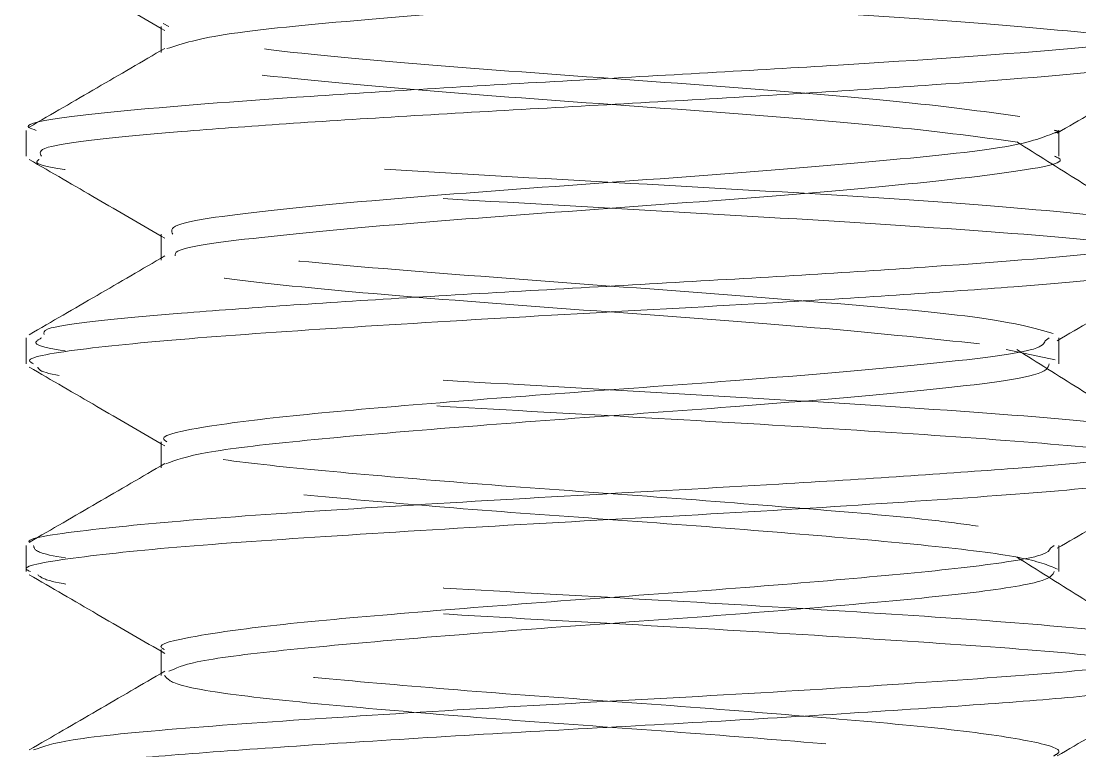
# Model space of a CAD drawing. Header units: millimetres. Extents: x 1522 to 2996, y -37 to 935.
# Drawn here: x 2547.624 to 2549.397, y 742.61 to 743.831 of the extents above; entities that cross this region are included whole.
import ezdxf

# ---------------------------------------------------------------- set-up
doc = ezdxf.new("R2010")
doc.units = ezdxf.units.MM
doc.linetypes.add('HIDDEN', pattern=[1.905, 1.27, -0.635])

# ---------------------------------------------------------------- blocks, each defined once
blk = doc.blocks.new('attachment and clamp x2')
at = {"color": 7, "linetype": 'Continuous', "lineweight": 15}
for p, q in [((1763.5905, 193.1155), (1763.5905, 193.0753)), ((1763.6034, 193.1154), (1763.5937, 193.1205)), ((1763.3647, 192.9416), (1763.3647, 192.8983)), ((1765.0942, 192.8982), (1765.0942, 192.9387)), ((1763.5905, 192.7679), (1763.5905, 192.7277)), ((1763.3647, 192.5941), (1763.3647, 192.5506)), ((1765.0942, 192.5506), (1765.0942, 192.5911)), ((1763.5905, 192.4203), (1763.5905, 192.3801)), ((1763.3647, 192.2464), (1763.3647, 192.2029)), ((1765.0942, 192.203), (1765.0942, 192.2435)), ((1763.5905, 192.0726), (1763.5905, 192.0325))]:
    blk.add_line(p, q, dxfattribs=at)
at = {"color": 7, "linetype": 'HIDDEN', "lineweight": 0}
for p, q in [((1763.5905, 193.1122), (1763.5966, 193.1086)), ((1763.5905, 193.0753), (1763.5905, 193.072)), ((1765.0942, 192.9387), (1765.0942, 192.9417)), ((1763.5905, 192.7646), (1763.5966, 192.761)), ((1763.5905, 192.7277), (1763.5905, 192.7244)), ((1765.0715, 192.5894), (1765.0779, 192.594)), ((1765.0942, 192.5911), (1765.0942, 192.5941)), ((1765.0879, 192.5576), (1765.0059, 192.5749)), ((1763.5905, 192.417), (1763.5966, 192.4134)), ((1763.5905, 192.3801), (1763.5905, 192.3768)), ((1765.0803, 192.2419), (1765.0864, 192.2464)), ((1765.0942, 192.2435), (1765.0942, 192.2464)), ((1763.5905, 192.0694), (1763.5966, 192.0658)), ((1763.5905, 192.0325), (1763.5905, 192.0292))]:
    blk.add_line(p, q, dxfattribs=at)
at = {"color": 7, "linetype": 'Continuous', "lineweight": 15}
for points, knots in [([(1763.3694, 193.2406), (1763.4073, 193.2186), (1763.481, 193.1758), (1763.5547, 193.133), (1763.5905, 193.1122)], [0, 0, 0, 0, 0.51425, 1, 1, 1, 1]), ([(1763.6002, 193.0785), (1763.6264, 193.087), (1763.6798, 193.1042), (1763.9461, 193.1288), (1764.2887, 193.1555), (1764.649, 193.1812), (1764.9338, 193.2068), (1765.0902, 193.2291), (1765.0779, 193.2417), (1765.0739, 193.2458)], [0, 0, 0, 0, 0.147663, 0.301908, 0.458245, 0.613225, 0.768052, 0.924505, 1, 1, 1, 1]), ([(1763.3815, 192.9416), (1763.3763, 192.9433), (1763.3445, 192.9536), (1763.4968, 192.9735), (1763.821, 192.9984), (1764.2743, 193.0252), (1764.7406, 193.0509), (1765.1115, 193.0764), (1765.3148, 193.0987), (1765.2988, 193.1114), (1765.2936, 193.1155)], [0, 0, 0, 0, 0.0295021, 0.1800393, 0.3284165, 0.4787961, 0.6278769, 0.7768112, 0.927302, 1, 1, 1, 1]), ([(1763.5967, 193.0789), (1763.5589, 193.0569), (1763.4832, 193.0129), (1763.4074, 192.969), (1763.3695, 192.947)], [0, 0, 0, 0, 0.499708, 1, 1, 1, 1]), ([(1763.3902, 192.8983), (1763.3874, 192.9032), (1763.3796, 192.9167), (1763.6029, 192.9397), (1763.9876, 192.9656), (1764.4568, 192.9909), (1764.9039, 193.0179), (1765.2098, 193.0429), (1765.3478, 193.0617), (1765.3135, 193.0712), (1765.3104, 193.0721)], [0, 0, 0, 0, 0.087582, 0.237718, 0.387021, 0.535738, 0.686319, 0.834689, 0.984903, 1, 1, 1, 1]), ([(1765.0915, 192.9371), (1765.1292, 192.959), (1765.2046, 193.0028), (1765.28, 193.0466), (1765.3178, 193.0684)], [0, 0, 0, 0, 0.499893, 1, 1, 1, 1]), ([(1763.6101, 192.7678), (1763.6079, 192.7728), (1763.6018, 192.7864), (1763.7738, 192.8093), (1764.0692, 192.8352), (1764.4317, 192.8606), (1764.7691, 192.8875), (1765.0231, 192.9121), (1765.0662, 192.9292), (1765.0871, 192.9375)], [0, 0, 0, 0, 0.090172, 0.244032, 0.397034, 0.549432, 0.70375, 0.855792, 1, 1, 1, 1]), ([(1765.2329, 192.7915), (1765.1979, 192.8133), (1765.1279, 192.857), (1765.0584, 192.9006), (1765.0236, 192.9225)], [0, 0, 0, 0, 0.500047, 1, 1, 1, 1]), ([(1763.6141, 192.7315), (1763.6139, 192.7341), (1763.6128, 192.7453), (1763.7764, 192.7659), (1764.0688, 192.7918), (1764.4306, 192.8171), (1764.7742, 192.8441), (1765.0095, 192.8691), (1765.1156, 192.8879), (1765.0892, 192.8974), (1765.0868, 192.8983)], [0, 0, 0, 0, 0.048616, 0.20518, 0.36087, 0.515946, 0.672976, 0.827688, 0.984333, 1, 1, 1, 1]), ([(1763.3694, 192.893), (1763.4073, 192.871), (1763.481, 192.8282), (1763.5547, 192.7854), (1763.5905, 192.7646)], [0, 0, 0, 0, 0.514252, 1, 1, 1, 1]), ([(1763.3944, 192.5997), (1763.3936, 192.6028), (1763.3909, 192.6145), (1763.6056, 192.6355), (1763.9869, 192.6614), (1764.457, 192.6868), (1764.9039, 192.7138), (1765.2098, 192.7387), (1765.3478, 192.7575), (1765.3135, 192.7671), (1765.3104, 192.7679)], [0, 0, 0, 0, 0.056971, 0.212145, 0.366456, 0.520162, 0.675795, 0.829143, 0.984396, 1, 1, 1, 1]), ([(1763.5967, 192.7313), (1763.5589, 192.7093), (1763.4832, 192.6653), (1763.4074, 192.6214), (1763.3695, 192.5994)], [0, 0, 0, 0, 0.499709, 1, 1, 1, 1]), ([(1763.377, 192.5506), (1763.3735, 192.5524), (1763.3578, 192.5606), (1763.452, 192.5762), (1763.6521, 192.5952), (1763.9454, 192.6148), (1764.2847, 192.6346), (1764.6708, 192.6556), (1765.0395, 192.6799), (1765.291, 192.7035), (1765.2965, 192.7182), (1765.2988, 192.7243)], [0, 0, 0, 0, 0.032854, 0.145887, 0.257678, 0.370012, 0.482679, 0.594155, 0.743726, 0.892826, 1, 1, 1, 1]), ([(1765.0915, 192.5895), (1765.1292, 192.6114), (1765.2046, 192.6552), (1765.28, 192.699), (1765.3178, 192.7208)], [0, 0, 0, 0, 0.499892, 1, 1, 1, 1]), ([(1763.6, 192.4202), (1763.5972, 192.422), (1763.5851, 192.4303), (1763.6576, 192.4458), (1763.8115, 192.4649), (1764.0371, 192.4844), (1764.2979, 192.5043), (1764.5952, 192.5253), (1764.8771, 192.5496), (1765.0633, 192.5716), (1765.0693, 192.5848), (1765.0715, 192.5894)], [0, 0, 0, 0, 0.033827, 0.149952, 0.264796, 0.380199, 0.495948, 0.610466, 0.764129, 0.917305, 1, 1, 1, 1]), ([(1765.2329, 192.4438), (1765.1979, 192.4657), (1765.1279, 192.5093), (1765.0584, 192.553), (1765.0236, 192.5748)], [0, 0, 0, 0, 0.500046, 1, 1, 1, 1]), ([(1763.3694, 192.5453), (1763.4073, 192.5234), (1763.481, 192.4806), (1763.5547, 192.4378), (1763.5905, 192.417)], [0, 0, 0, 0, 0.514251, 1, 1, 1, 1]), ([(1763.5982, 192.3833), (1763.6157, 192.3897), (1763.6515, 192.4026), (1763.8139, 192.4215), (1764.0364, 192.441), (1764.2981, 192.4608), (1764.5949, 192.4818), (1764.8785, 192.5061), (1765.072, 192.5297), (1765.0762, 192.5444), (1765.078, 192.5506)], [0, 0, 0, 0, 0.111607, 0.2278468, 0.3446522, 0.4618072, 0.5777167, 0.7332464, 0.8882832, 1, 1, 1, 1]), ([(1763.3702, 192.2518), (1763.3701, 192.2518), (1763.3616, 192.2583), (1763.4555, 192.2721), (1763.6512, 192.2911), (1763.9457, 192.3106), (1764.2846, 192.3305), (1764.6708, 192.3514), (1765.0395, 192.3758), (1765.291, 192.3993), (1765.2965, 192.414), (1765.2988, 192.4202)], [0, 0, 0, 0, 0.001278, 0.118001, 0.233442, 0.349443, 0.465789, 0.580904, 0.735359, 0.889327, 1, 1, 1, 1]), ([(1763.5967, 192.3837), (1763.5589, 192.3617), (1763.4832, 192.3177), (1763.4074, 192.2738), (1763.3695, 192.2518)], [0, 0, 0, 0, 0.499708, 1, 1, 1, 1]), ([(1763.372, 192.2029), (1763.3696, 192.2039), (1763.3508, 192.2112), (1763.4315, 192.2254), (1763.6139, 192.245), (1763.8972, 192.264), (1764.2313, 192.2843), (1764.5808, 192.3027), (1764.9002, 192.3233), (1765.1491, 192.3416), (1765.3001, 192.3606), (1765.3069, 192.3719), (1765.3099, 192.3767)], [0, 0, 0, 0, 0.015917, 0.12836, 0.240591, 0.352153, 0.465054, 0.576021, 0.689223, 0.800053, 0.913178, 1, 1, 1, 1]), ([(1765.0915, 192.2419), (1765.1292, 192.2638), (1765.2046, 192.3076), (1765.28, 192.3513), (1765.3178, 192.3732)], [0, 0, 0, 0, 0.499893, 1, 1, 1, 1]), ([(1763.5961, 192.0726), (1763.5943, 192.0735), (1763.5798, 192.0808), (1763.6418, 192.095), (1763.7822, 192.1146), (1764, 192.1336), (1764.2569, 192.1539), (1764.5257, 192.1724), (1764.7716, 192.1929), (1764.9618, 192.2113), (1765.072, 192.2287), (1765.0782, 192.2385), (1765.0803, 192.2419)], [0, 0, 0, 0, 0.016424, 0.131919, 0.247194, 0.361779, 0.477747, 0.591719, 0.707996, 0.821827, 0.938025, 1, 1, 1, 1]), ([(1765.2329, 192.0962), (1765.1979, 192.1181), (1765.1279, 192.1617), (1765.0584, 192.2054), (1765.0236, 192.2272)], [0, 0, 0, 0, 0.500047, 1, 1, 1, 1]), ([(1763.6037, 192.0359), (1763.615, 192.0411), (1763.6405, 192.0529), (1763.7854, 192.0712), (1763.9992, 192.0902), (1764.2571, 192.1105), (1764.5257, 192.1289), (1764.7714, 192.1495), (1764.9628, 192.1678), (1765.079, 192.1868), (1765.0842, 192.1981), (1765.0865, 192.203)], [0, 0, 0, 0, 0.092893, 0.209656, 0.32572, 0.443184, 0.558627, 0.676405, 0.791705, 0.909402, 1, 1, 1, 1]), ([(1763.3694, 192.1977), (1763.4073, 192.1758), (1763.481, 192.133), (1763.5547, 192.0902), (1763.5905, 192.0694)], [0, 0, 0, 0, 0.514251, 1, 1, 1, 1]), ([(1763.3769, 191.9043), (1763.3926, 191.9099), (1763.4264, 191.9221), (1763.6179, 191.9408), (1763.8962, 191.9598), (1764.2316, 191.9801), (1764.5808, 191.9985), (1764.9002, 192.0191), (1765.1491, 192.0375), (1765.3001, 192.0564), (1765.3069, 192.0677), (1765.3099, 192.0726)], [0, 0, 0, 0, 0.099594, 0.215529, 0.330772, 0.4474, 0.562029, 0.678967, 0.793455, 0.910313, 1, 1, 1, 1]), ([(1763.5967, 192.0361), (1763.5589, 192.0141), (1763.4832, 191.9701), (1763.4074, 191.9261), (1763.3695, 191.9042)], [0, 0, 0, 0, 0.499708, 1, 1, 1, 1]), ([(1763.4759, 191.8815), (1763.4827, 191.8826), (1763.5207, 191.8886), (1763.6494, 191.8991), (1763.8526, 191.9134), (1764.095, 191.9287), (1764.3532, 191.9429), (1764.6111, 191.9572), (1764.8501, 191.9725), (1765.0542, 191.9866), (1765.2077, 192.001), (1765.304, 192.0159), (1765.313, 192.0249), (1765.3172, 192.0292)], [0, 0, 0, 0, 0.021643, 0.119835, 0.218139, 0.318087, 0.416198, 0.514586, 0.61453, 0.712564, 0.811033, 0.910972, 1, 1, 1, 1]), ([(1765.0915, 191.8943), (1765.1292, 191.9162), (1765.2046, 191.96), (1765.28, 192.0037), (1765.3178, 192.0256)], [0, 0, 0, 0, 0.499893, 1, 1, 1, 1])]:
    blk.add_open_spline(points, degree=3, knots=knots, dxfattribs=at)
at = {"color": 7, "linetype": 'HIDDEN', "lineweight": 0}
for points, knots in [([(1765.2348, 193.0954), (1765.1534, 193.1038), (1764.9898, 193.1208), (1764.5538, 193.1477), (1764.0825, 193.1728), (1763.6739, 193.1995), (1763.4177, 193.2216), (1763.4014, 193.2351), (1763.3954, 193.2401)], [0, 0, 0, 0, 0.178452, 0.35903, 0.53698, 0.717243, 0.896122, 1, 1, 1, 1]), ([(1765.0287, 192.965), (1764.9662, 192.9735), (1764.8405, 192.9905), (1764.5042, 193.0174), (1764.1456, 193.0424), (1763.8166, 193.0691), (1763.7004, 193.0863), (1763.6425, 193.0948)], [0, 0, 0, 0, 0.1991345, 0.4006518, 0.5992232, 0.8003875, 1, 1, 1, 1]), ([(1765.0247, 192.922), (1764.9633, 192.9303), (1764.8385, 192.9472), (1764.5048, 192.9739), (1764.143, 192.9989), (1763.8267, 193.0257), (1763.6196, 193.0497), (1763.6083, 193.0651), (1763.6033, 193.072)], [0, 0, 0, 0, 0.168985, 0.343252, 0.514971, 0.688932, 0.861551, 1, 1, 1, 1]), ([(1765.0871, 192.9375), (1765.0899, 192.938), (1765.0969, 192.9394), (1765.0907, 192.9408), (1765.087, 192.9417)], [0, 0, 0, 0, 0.392783, 1, 1, 1, 1]), ([(1765.2319, 192.7915), (1765.1515, 192.7998), (1764.9888, 192.8168), (1764.5527, 192.8436), (1764.0866, 192.8686), (1763.6587, 192.8953), (1763.5076, 192.9125), (1763.4323, 192.921)], [0, 0, 0, 0, 0.197471, 0.399401, 0.598393, 0.79997, 1, 1, 1, 1]), ([(1765.2988, 192.7243), (1765.305, 192.7267), (1765.3338, 192.7376), (1765.1688, 192.7583), (1764.8308, 192.7833), (1764.3735, 192.8098), (1763.9088, 192.8358), (1763.5542, 192.8611), (1763.3702, 192.881), (1763.384, 192.8912), (1763.3862, 192.8929)], [0, 0, 0, 0, 0.0425112, 0.198095, 0.3513847, 0.5063727, 0.6606806, 0.8142322, 0.9697944, 1, 1, 1, 1]), ([(1765.0846, 192.6018), (1765.0535, 192.6105), (1764.9911, 192.628), (1764.7141, 192.653), (1764.3663, 192.6794), (1764.013, 192.7054), (1763.7199, 192.7308), (1763.6429, 192.7486), (1763.6042, 192.7575)], [0, 0, 0, 0, 0.164114, 0.330149, 0.498031, 0.665173, 0.831493, 1, 1, 1, 1]), ([(1764.9615, 192.5842), (1764.882, 192.5926), (1764.7221, 192.6096), (1764.365, 192.636), (1764.01, 192.662), (1763.7334, 192.6873), (1763.5888, 192.709), (1763.6053, 192.721), (1763.6101, 192.7245)], [0, 0, 0, 0, 0.183701, 0.369447, 0.554373, 0.73839, 0.924826, 1, 1, 1, 1]), ([(1765.2988, 192.4202), (1765.305, 192.4225), (1765.3338, 192.4335), (1765.1688, 192.4541), (1764.8309, 192.4791), (1764.3733, 192.5056), (1763.9098, 192.5316), (1763.5507, 192.5569), (1763.3624, 192.5787), (1763.384, 192.5907), (1763.3902, 192.5941)], [0, 0, 0, 0, 0.041169, 0.191841, 0.340291, 0.490386, 0.639823, 0.788526, 0.939177, 1, 1, 1, 1]), ([(1765.3171, 192.3809), (1765.2964, 192.3875), (1765.2551, 192.4007), (1765.0487, 192.4201), (1764.7644, 192.4394), (1764.4264, 192.4595), (1764.0781, 192.4781), (1763.7618, 192.4986), (1763.5223, 192.5169), (1763.3896, 192.5335), (1763.3852, 192.5425), (1763.3839, 192.5451)], [0, 0, 0, 0, 0.119396, 0.238005, 0.356535, 0.475981, 0.593724, 0.713619, 0.831056, 0.951002, 1, 1, 1, 1]), ([(1764.9593, 192.2789), (1764.9334, 192.2825), (1764.8612, 192.2926), (1764.6643, 192.309), (1764.4077, 192.3291), (1764.139, 192.3477), (1763.8958, 192.3682), (1763.7121, 192.3865), (1763.6115, 192.4027), (1763.6076, 192.4112), (1763.6067, 192.4133)], [0, 0, 0, 0, 0.080784, 0.225462, 0.371262, 0.514974, 0.661325, 0.804662, 0.951075, 1, 1, 1, 1]), ([(1765.092, 192.2071), (1765.0761, 192.2137), (1765.0443, 192.2269), (1764.8856, 192.2463), (1764.6669, 192.2656), (1764.407, 192.2857), (1764.139, 192.3043), (1763.8962, 192.3248), (1763.7103, 192.3431), (1763.602, 192.3616), (1763.6005, 192.3724), (1763.5999, 192.3768)], [0, 0, 0, 0, 0.115458, 0.2301504, 0.3447672, 0.4602734, 0.5741255, 0.6900677, 0.8036225, 0.919614, 1, 1, 1, 1]), ([(1765.3099, 192.0726), (1765.313, 192.074), (1765.3305, 192.0817), (1765.2433, 192.0966), (1765.0519, 192.116), (1764.7635, 192.1352), (1764.4266, 192.1553), (1764.0779, 192.1739), (1763.7623, 192.1944), (1763.5205, 192.2127), (1763.3798, 192.2313), (1763.3778, 192.242), (1763.377, 192.2464)], [0, 0, 0, 0, 0.024333, 0.137009, 0.248941, 0.3608, 0.473523, 0.584639, 0.697786, 0.808613, 0.921807, 1, 1, 1, 1]), ([(1765.3172, 192.0292), (1765.3181, 192.0296), (1765.3322, 192.0364), (1765.2645, 192.05), (1765.0886, 192.0698), (1764.8112, 192.0886), (1764.48, 192.109), (1764.1301, 192.1274), (1763.8066, 192.148), (1763.5527, 192.1663), (1763.4015, 192.1838), (1763.3887, 192.1938), (1763.3841, 192.1974)], [0, 0, 0, 0, 0.007867, 0.123749, 0.23996, 0.354954, 0.471733, 0.586268, 0.703229, 0.81778, 0.934533, 1, 1, 1, 1]), ([(1765.0855, 191.8943), (1765.0891, 191.8963), (1765.1048, 191.9045), (1765.0533, 191.9196), (1764.9158, 191.9395), (1764.7031, 191.9583), (1764.4482, 191.9787), (1764.1791, 191.997), (1763.9303, 192.0176), (1763.7354, 192.036), (1763.6209, 192.053), (1763.611, 192.0626), (1763.6077, 192.0657)], [0, 0, 0, 0, 0.034383, 0.148105, 0.262153, 0.375001, 0.489608, 0.602004, 0.71679, 0.829202, 0.943784, 1, 1, 1, 1]), ([(1763.6028, 191.6884), (1763.6058, 191.6909), (1763.615, 191.6981), (1763.686, 191.711), (1763.8065, 191.7253), (1763.9665, 191.7396), (1764.1519, 191.7549), (1764.3508, 191.7691), (1764.549, 191.7834), (1764.7329, 191.7987), (1764.8896, 191.8128), (1765.0087, 191.8272), (1765.0813, 191.8425), (1765.1051, 191.8581), (1765.0562, 191.8762), (1764.915, 191.896), (1764.7033, 191.9148), (1764.4482, 191.9352), (1764.179, 191.9536), (1763.9307, 191.9742), (1763.734, 191.9926), (1763.6096, 192.012), (1763.6003, 192.0238), (1763.596, 192.0292)], [0, 0, 0, 0, 0.02192, 0.065337, 0.107987, 0.150687, 0.194103, 0.236718, 0.279454, 0.322869, 0.365451, 0.408222, 0.451635, 0.494185, 0.55134, 0.608658, 0.665374, 0.722974, 0.779463, 0.837153, 0.893649, 0.951236, 1, 1, 1, 1])]:
    blk.add_open_spline(points, degree=3, knots=knots, dxfattribs=at)

msp = doc.modelspace()

# ---------------------------------------------------------------- block references
msp.add_blockref('attachment and clamp x2', (784.2679, 550.7068))

doc.saveas('drawing.dxf')
